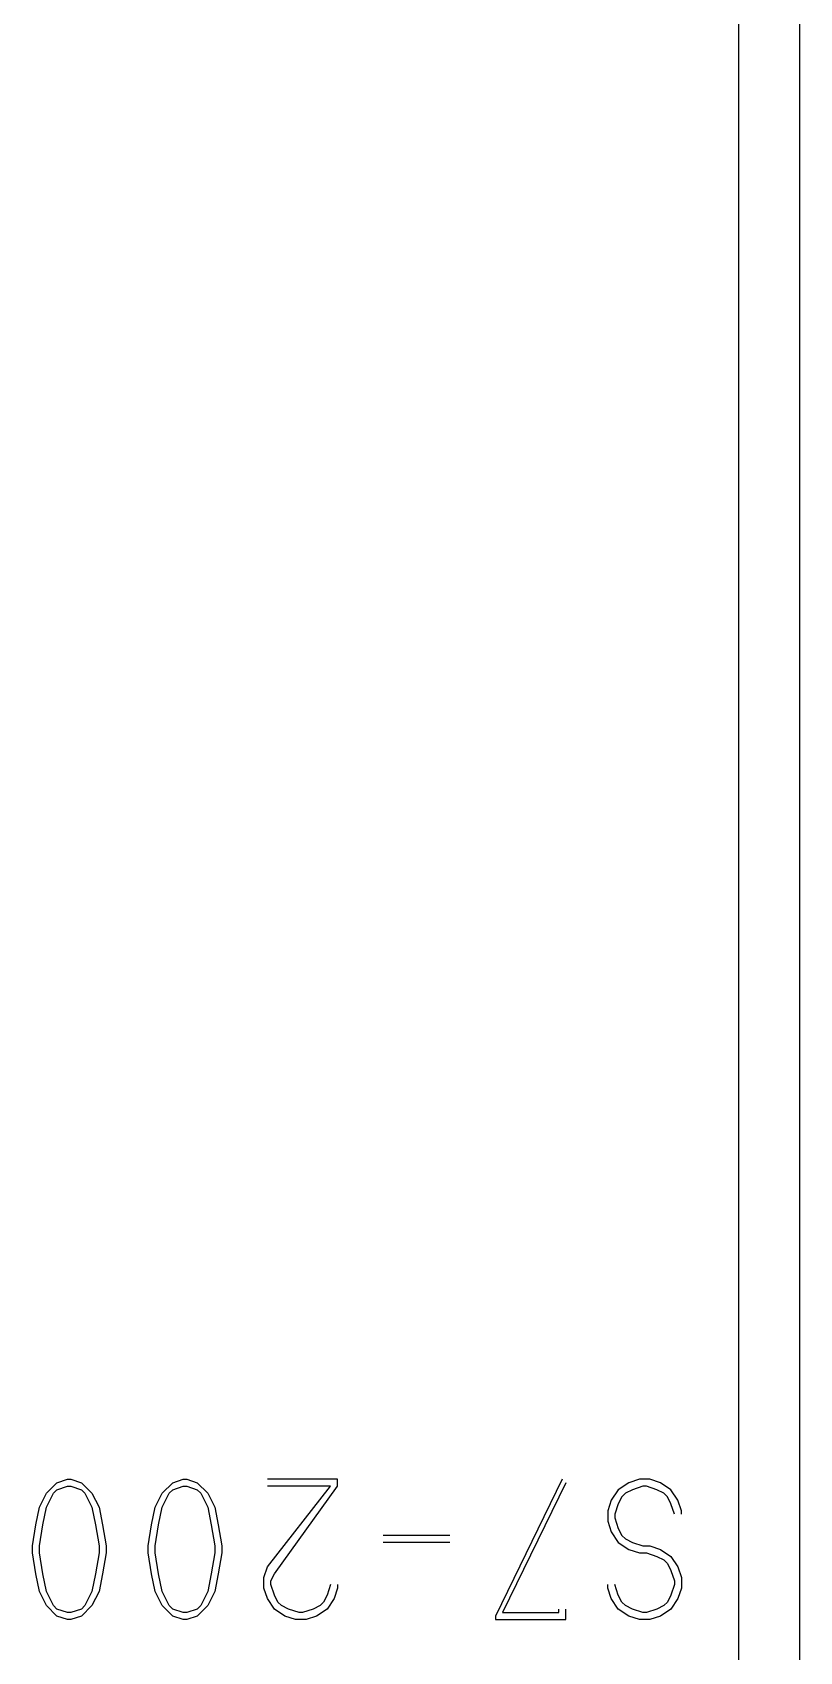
# Model space of a CAD drawing. Header units: inches. Extents: x 1238 to 1812, y 541 to 947.
# Drawn here: x 1553.71 to 1563.55, y 708.65 to 729.41 of the extents above; entities that cross this region are included whole.
import ezdxf

# ---------------------------------------------------------------- set-up
doc = ezdxf.new("R2010")
doc.units = ezdxf.units.IN
doc.header["$MEASUREMENT"] = 0
doc.layers.add('0007LEVEL_1', color=7, linetype='Continuous')
doc.layers.add('8_ALL_NOTES_BALLOONS_SYMBOLS_GT', color=7, linetype='Continuous')

msp = doc.modelspace()

# ---------------------------------------------------------------- linework, layer by layer
at = {"color": 7, "linetype": 'Continuous'}
msp.add_line((1563.548, 778.682), (1563.548, 700.282), dxfattribs=at)
at = {"layer": '0007LEVEL_1', "color": 7, "linetype": 'Continuous'}
for p, q in [((1554.023, 710.812), (1554.158, 710.857)), ((1554.158, 710.857), (1554.203, 710.857)), ((1554.203, 710.857), (1554.338, 710.812)), ((1555.508, 710.812), (1555.643, 710.857)), ((1555.643, 710.857), (1555.688, 710.857)), ((1555.688, 710.857), (1555.823, 710.812)), ((1557.623, 710.857), (1556.723, 710.857)), ((1557.623, 710.767), (1557.623, 710.857)), ((1560.503, 710.857), (1559.648, 709.102)), ((1561.493, 710.857), (1561.358, 710.812)), ((1561.628, 710.857), (1561.493, 710.857)), ((1561.763, 710.812), (1561.628, 710.857)), ((1553.798, 710.497), (1553.888, 710.677)), ((1553.888, 710.677), (1554.023, 710.812)), ((1553.888, 710.497), (1553.978, 710.677)), ((1553.978, 710.677), (1554.023, 710.722)), ((1554.023, 710.722), (1554.158, 710.767)), ((1554.158, 710.767), (1554.203, 710.767)), ((1554.203, 710.767), (1554.338, 710.722)), ((1554.338, 710.812), (1554.473, 710.677)), ((1554.338, 710.722), (1554.383, 710.677)), ((1554.383, 710.677), (1554.473, 710.497)), ((1554.473, 710.677), (1554.563, 710.497)), ((1555.283, 710.497), (1555.373, 710.677)), ((1555.373, 710.677), (1555.508, 710.812)), ((1555.373, 710.497), (1555.463, 710.677)), ((1555.463, 710.677), (1555.508, 710.722)), ((1555.508, 710.722), (1555.643, 710.767)), ((1555.643, 710.767), (1555.688, 710.767)), ((1555.688, 710.767), (1555.823, 710.722)), ((1555.823, 710.812), (1555.958, 710.677)), ((1555.823, 710.722), (1555.868, 710.677)), ((1555.868, 710.677), (1555.958, 710.497)), ((1555.958, 710.677), (1556.048, 710.497)), ((1556.723, 709.732), (1557.533, 710.767)), ((1557.533, 710.767), (1556.723, 710.767)), ((1556.813, 709.642), (1557.623, 710.767)), ((1560.548, 710.812), (1559.738, 709.147)), ((1561.223, 710.722), (1561.133, 710.587)), ((1561.358, 710.812), (1561.223, 710.722)), ((1561.268, 710.632), (1561.223, 710.542)), ((1561.313, 710.677), (1561.268, 710.632)), ((1561.403, 710.722), (1561.313, 710.677)), ((1561.538, 710.767), (1561.403, 710.722)), ((1561.583, 710.767), (1561.538, 710.767)), ((1561.718, 710.722), (1561.583, 710.767)), ((1561.808, 710.677), (1561.718, 710.722)), ((1561.898, 710.722), (1561.763, 710.812)), ((1561.853, 710.632), (1561.808, 710.677)), ((1561.898, 710.542), (1561.853, 710.632)), ((1561.988, 710.587), (1561.898, 710.722)), ((1553.753, 710.272), (1553.798, 710.497)), ((1553.843, 710.272), (1553.888, 710.497)), ((1554.473, 710.497), (1554.518, 710.272)), ((1554.563, 710.497), (1554.608, 710.272)), ((1555.238, 710.272), (1555.283, 710.497)), ((1555.328, 710.272), (1555.373, 710.497)), ((1555.958, 710.497), (1556.003, 710.272)), ((1556.048, 710.497), (1556.093, 710.272)), ((1561.133, 710.587), (1561.088, 710.452)), ((1561.088, 710.452), (1561.088, 710.317)), ((1561.223, 710.542), (1561.178, 710.407)), ((1561.943, 710.407), (1561.898, 710.542)), ((1562.033, 710.452), (1561.988, 710.587)), ((1562.033, 710.407), (1562.033, 710.452)), ((1553.708, 710.002), (1553.753, 710.272)), ((1553.798, 710.002), (1553.843, 710.272)), ((1554.518, 710.272), (1554.563, 710.002)), ((1554.608, 710.272), (1554.653, 710.002)), ((1555.193, 710.002), (1555.238, 710.272)), ((1555.283, 710.002), (1555.328, 710.272)), ((1556.003, 710.272), (1556.048, 710.002)), ((1556.093, 710.272), (1556.138, 710.002)), ((1561.088, 710.317), (1561.133, 710.182)), ((1561.178, 710.407), (1561.178, 710.362)), ((1561.178, 710.362), (1561.223, 710.227)), ((1561.223, 710.227), (1561.268, 710.137)), ((1559.063, 710.137), (1558.208, 710.137)), ((1559.063, 710.047), (1558.208, 710.047)), ((1561.133, 710.182), (1561.223, 710.047)), ((1561.223, 710.047), (1561.358, 709.957)), ((1561.268, 710.137), (1561.313, 710.092)), ((1561.313, 710.092), (1561.403, 710.047)), ((1561.403, 710.047), (1561.538, 710.002)), ((1553.708, 709.912), (1553.708, 710.002)), ((1553.753, 709.642), (1553.708, 709.912)), ((1553.798, 709.912), (1553.798, 710.002)), ((1553.843, 709.642), (1553.798, 709.912)), ((1554.563, 709.912), (1554.518, 709.642)), ((1554.563, 710.002), (1554.563, 709.912)), ((1554.653, 709.912), (1554.608, 709.642)), ((1554.653, 710.002), (1554.653, 709.912)), ((1555.193, 709.912), (1555.193, 710.002)), ((1555.238, 709.642), (1555.193, 709.912)), ((1555.283, 709.912), (1555.283, 710.002)), ((1555.328, 709.642), (1555.283, 709.912)), ((1556.048, 709.912), (1556.003, 709.642)), ((1556.048, 710.002), (1556.048, 709.912)), ((1556.138, 709.912), (1556.093, 709.642)), ((1556.138, 710.002), (1556.138, 709.912)), ((1561.358, 709.957), (1561.493, 709.912)), ((1561.493, 709.912), (1561.583, 709.912)), ((1561.538, 710.002), (1561.628, 710.002)), ((1561.583, 709.912), (1561.718, 709.867)), ((1561.628, 710.002), (1561.763, 709.957)), ((1561.718, 709.867), (1561.808, 709.822)), ((1561.763, 709.957), (1561.898, 709.867)), ((1561.808, 709.822), (1561.853, 709.777)), ((1561.898, 709.867), (1561.988, 709.732)), ((1553.798, 709.417), (1553.753, 709.642)), ((1553.888, 709.417), (1553.843, 709.642)), ((1554.518, 709.642), (1554.473, 709.417)), ((1554.608, 709.642), (1554.563, 709.417)), ((1555.283, 709.417), (1555.238, 709.642)), ((1555.373, 709.417), (1555.328, 709.642)), ((1556.003, 709.642), (1555.958, 709.417)), ((1556.093, 709.642), (1556.048, 709.417)), ((1556.678, 709.597), (1556.723, 709.732)), ((1556.678, 709.462), (1556.678, 709.597)), ((1556.768, 709.552), (1556.813, 709.642)), ((1561.853, 709.777), (1561.898, 709.687)), ((1561.898, 709.687), (1561.943, 709.552)), ((1561.988, 709.732), (1562.033, 709.597)), ((1562.033, 709.597), (1562.033, 709.462)), ((1553.888, 709.237), (1553.798, 709.417)), ((1553.978, 709.237), (1553.888, 709.417)), ((1554.473, 709.417), (1554.383, 709.237)), ((1554.563, 709.417), (1554.473, 709.237)), ((1555.373, 709.237), (1555.283, 709.417)), ((1555.463, 709.237), (1555.373, 709.417)), ((1555.958, 709.417), (1555.868, 709.237)), ((1556.048, 709.417), (1555.958, 709.237)), ((1556.723, 709.327), (1556.678, 709.462)), ((1556.768, 709.507), (1556.768, 709.552)), ((1556.813, 709.372), (1556.768, 709.507)), ((1557.533, 709.507), (1557.488, 709.372)), ((1557.623, 709.462), (1557.578, 709.327)), ((1557.623, 709.507), (1557.623, 709.462)), ((1561.088, 709.462), (1561.088, 709.507)), ((1561.133, 709.327), (1561.088, 709.462)), ((1561.223, 709.372), (1561.178, 709.507)), ((1561.943, 709.507), (1561.898, 709.372)), ((1561.943, 709.552), (1561.943, 709.507)), ((1562.033, 709.462), (1561.988, 709.327)), ((1554.023, 709.102), (1553.888, 709.237)), ((1554.023, 709.192), (1553.978, 709.237)), ((1554.158, 709.147), (1554.023, 709.192)), ((1554.338, 709.192), (1554.203, 709.147)), ((1554.473, 709.237), (1554.338, 709.102)), ((1554.383, 709.237), (1554.338, 709.192)), ((1555.508, 709.102), (1555.373, 709.237)), ((1555.508, 709.192), (1555.463, 709.237)), ((1555.643, 709.147), (1555.508, 709.192)), ((1555.823, 709.192), (1555.688, 709.147)), ((1555.958, 709.237), (1555.823, 709.102)), ((1555.868, 709.237), (1555.823, 709.192)), ((1556.813, 709.192), (1556.723, 709.327)), ((1556.858, 709.282), (1556.813, 709.372)), ((1556.948, 709.102), (1556.813, 709.192)), ((1556.903, 709.237), (1556.858, 709.282)), ((1556.993, 709.192), (1556.903, 709.237)), ((1557.128, 709.147), (1556.993, 709.192)), ((1557.308, 709.192), (1557.173, 709.147)), ((1557.398, 709.237), (1557.308, 709.192)), ((1557.488, 709.192), (1557.353, 709.102)), ((1557.443, 709.282), (1557.398, 709.237)), ((1557.488, 709.372), (1557.443, 709.282)), ((1557.578, 709.327), (1557.488, 709.192)), ((1560.458, 709.147), (1560.458, 709.192)), ((1560.548, 709.057), (1560.548, 709.192)), ((1561.223, 709.192), (1561.133, 709.327)), ((1561.268, 709.282), (1561.223, 709.372)), ((1561.358, 709.102), (1561.223, 709.192)), ((1561.313, 709.237), (1561.268, 709.282)), ((1561.403, 709.192), (1561.313, 709.237)), ((1561.538, 709.147), (1561.403, 709.192)), ((1561.718, 709.192), (1561.583, 709.147)), ((1561.808, 709.237), (1561.718, 709.192)), ((1561.898, 709.192), (1561.763, 709.102)), ((1561.853, 709.282), (1561.808, 709.237)), ((1561.898, 709.372), (1561.853, 709.282)), ((1561.988, 709.327), (1561.898, 709.192)), ((1554.158, 709.057), (1554.023, 709.102)), ((1554.203, 709.147), (1554.158, 709.147)), ((1554.203, 709.057), (1554.158, 709.057)), ((1554.338, 709.102), (1554.203, 709.057)), ((1555.643, 709.057), (1555.508, 709.102)), ((1555.688, 709.147), (1555.643, 709.147)), ((1555.688, 709.057), (1555.643, 709.057)), ((1555.823, 709.102), (1555.688, 709.057)), ((1557.083, 709.057), (1556.948, 709.102)), ((1557.218, 709.057), (1557.083, 709.057)), ((1557.173, 709.147), (1557.128, 709.147)), ((1557.353, 709.102), (1557.218, 709.057)), ((1559.648, 709.102), (1559.648, 709.057)), ((1559.648, 709.057), (1560.548, 709.057)), ((1559.738, 709.147), (1560.458, 709.147)), ((1561.493, 709.057), (1561.358, 709.102)), ((1561.628, 709.057), (1561.493, 709.057)), ((1561.583, 709.147), (1561.538, 709.147)), ((1561.763, 709.102), (1561.628, 709.057))]:
    msp.add_line(p, q, dxfattribs=at)
at = {"layer": '8_ALL_NOTES_BALLOONS_SYMBOLS_GT', "color": 7, "linetype": 'Continuous'}
for p, q in [((1563.548, 778.682), (1563.548, 692.282)), ((1562.769, 700.282), (1562.769, 740.527))]:
    msp.add_line(p, q, dxfattribs=at)

doc.saveas('drawing.dxf')
